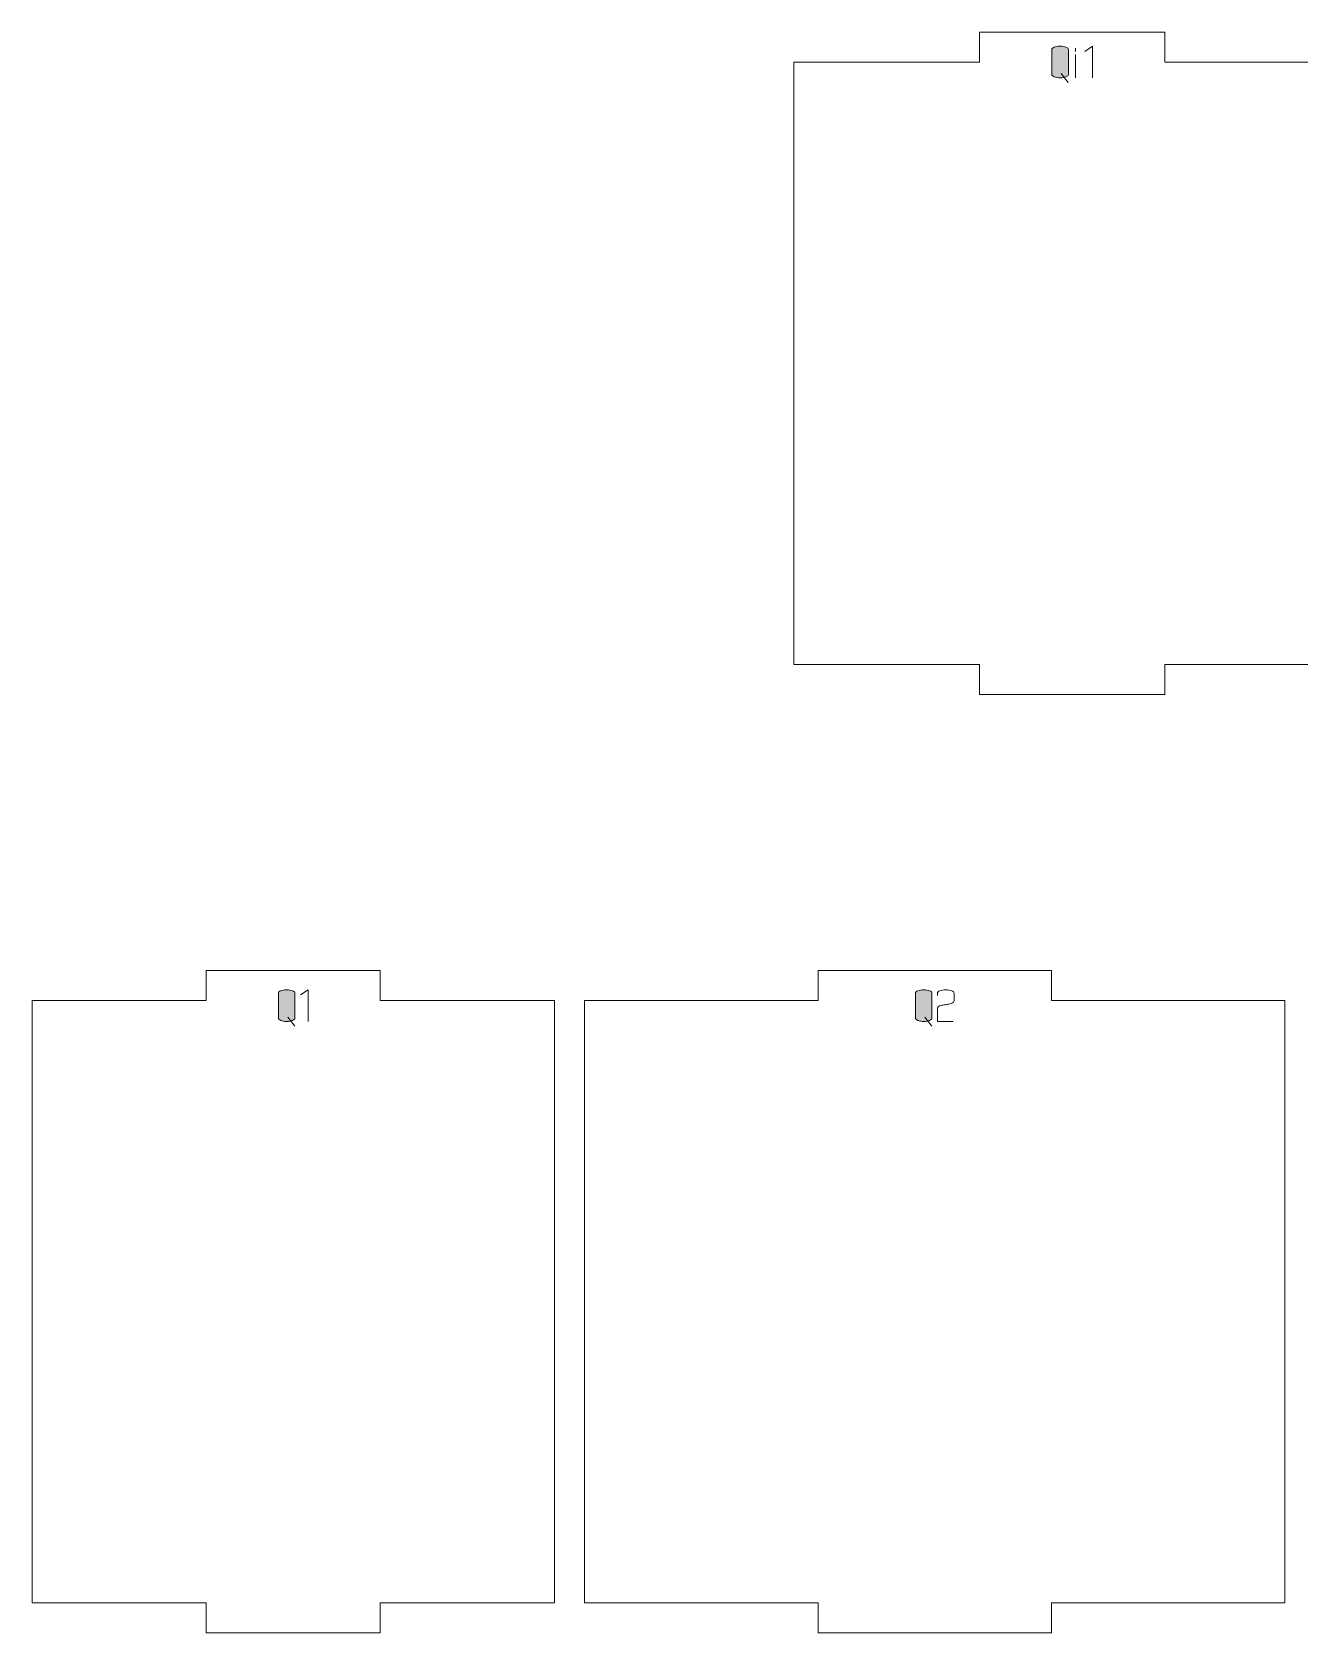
# Model space of a CAD drawing. Header units: centimetres. Extents: x -249 to 275, y -506 to 461.
# Drawn here: x 38 to 50.63, y 132.73 to 148.68 of the extents above; entities that cross this region are included whole.
import ezdxf

# ---------------------------------------------------------------- set-up
doc = ezdxf.new("R2010")
doc.units = ezdxf.units.CM
doc.header["$MEASUREMENT"] = 0
doc.layers.add('Capa 1', color=7, linetype='Continuous')

msp = doc.modelspace()

# ---------------------------------------------------------------- hatches: boundary and pattern name
at = {"layer": 'Capa 1', "true_color": 0x3e4095}
h = msp.add_hatch(color=175, dxfattribs=at)
edge = h.paths.add_edge_path()
edge.add_spline(control_points=[(48.15725, 148.26061), (48.15725, 148.25083), (48.16512, 148.2425), (48.18087, 148.23562), (48.19661, 148.22874), (48.21626, 148.2253), (48.2398, 148.2253), (48.26334, 148.2253), (48.28299, 148.22874), (48.29873, 148.23562), (48.31448, 148.2425), (48.32235, 148.25083), (48.32235, 148.26061), (48.32235, 148.26061), (48.32235, 148.50643), (48.32235, 148.50643), (48.32235, 148.51621), (48.31448, 148.52454), (48.29873, 148.53142), (48.28299, 148.5383), (48.26334, 148.54174), (48.2398, 148.54174), (48.21626, 148.54174), (48.19661, 148.5383), (48.18087, 148.53142), (48.16512, 148.52454), (48.15725, 148.51621), (48.15725, 148.50643), (48.15725, 148.50643), (48.15725, 148.26061), (48.15725, 148.26061)], knot_values=[0, 0, 0, 0, 0.1, 0.1, 0.1, 0.2, 0.2, 0.2, 0.3, 0.3, 0.3, 0.4, 0.4, 0.4, 0.5, 0.5, 0.5, 0.6, 0.6, 0.6, 0.7, 0.7, 0.7, 0.8, 0.8, 0.8, 0.9, 0.9, 0.9, 1, 1, 1, 1], degree=3, periodic=1)
h = msp.add_hatch(color=175, dxfattribs=at)
edge = h.paths.add_edge_path()
edge.add_spline(control_points=[(48.32235, 148.26061), (48.32235, 148.25083), (48.31448, 148.2425), (48.29873, 148.23562), (48.28299, 148.22874), (48.26334, 148.2253), (48.2398, 148.2253), (48.21626, 148.2253), (48.19661, 148.22874), (48.18087, 148.23562), (48.16512, 148.2425), (48.15725, 148.25083), (48.15725, 148.26061), (48.15725, 148.26061), (48.15725, 148.50643), (48.15725, 148.50643), (48.15725, 148.51621), (48.16512, 148.52454), (48.18087, 148.53142), (48.19661, 148.5383), (48.21626, 148.54174), (48.2398, 148.54174), (48.26334, 148.54174), (48.28299, 148.5383), (48.29873, 148.53142), (48.31448, 148.52454), (48.32235, 148.51621), (48.32235, 148.50643), (48.32235, 148.50643), (48.32235, 148.26061), (48.32235, 148.26061)], knot_values=[0, 0, 0, 0, 0.1, 0.1, 0.1, 0.2, 0.2, 0.2, 0.3, 0.3, 0.3, 0.4, 0.4, 0.4, 0.5, 0.5, 0.5, 0.6, 0.6, 0.6, 0.7, 0.7, 0.7, 0.8, 0.8, 0.8, 0.9, 0.9, 0.9, 1, 1, 1, 1], degree=3, periodic=1)
h = msp.add_hatch(color=175, dxfattribs=at)
edge = h.paths.add_edge_path()
edge.add_spline(control_points=[(48.39251, 148.48808), (48.39251, 148.48808), (48.39297, 148.52064), (48.39297, 148.52064), (48.39297, 148.52064), (48.39251, 148.48808), (48.39251, 148.48808)], knot_values=[0, 0, 0, 0, 0.5, 0.5, 0.5, 1, 1, 1, 1], degree=3, periodic=1)
h = msp.add_hatch(color=175, dxfattribs=at)
edge = h.paths.add_edge_path()
edge.add_spline(control_points=[(48.56358, 148.5422), (48.56358, 148.5422), (48.48745, 148.48946), (48.48745, 148.48946), (48.48745, 148.48946), (48.56358, 148.5422), (48.56358, 148.5422), (48.56358, 148.5422), (48.56358, 148.2253), (48.56358, 148.2253), (48.56358, 148.2253), (48.56358, 148.5422), (48.56358, 148.5422)], knot_values=[0, 0, 0, 0, 0.25, 0.25, 0.25, 0.5, 0.5, 0.5, 0.75, 0.75, 0.75, 1, 1, 1, 1], degree=3, periodic=1)
h = msp.add_hatch(color=175, dxfattribs=at)
edge = h.paths.add_edge_path()
edge.add_spline(control_points=[(48.39251, 148.2253), (48.39251, 148.2253), (48.39251, 148.45919), (48.39251, 148.45919), (48.39251, 148.45919), (48.39251, 148.2253), (48.39251, 148.2253)], knot_values=[0, 0, 0, 0, 0.5, 0.5, 0.5, 1, 1, 1, 1], degree=3, periodic=1)
h = msp.add_hatch(color=175, dxfattribs=at)
edge = h.paths.add_edge_path()
edge.add_spline(control_points=[(48.32189, 148.18036), (48.32189, 148.18036), (48.25127, 148.26979), (48.25127, 148.26979), (48.25127, 148.26979), (48.32189, 148.18036), (48.32189, 148.18036)], knot_values=[0, 0, 0, 0, 0.5, 0.5, 0.5, 1, 1, 1, 1], degree=3, periodic=1)
h = msp.add_hatch(color=175, dxfattribs=at)
edge = h.paths.add_edge_path()
edge.add_spline(control_points=[(40.45152, 138.85955), (40.45152, 138.84977), (40.45939, 138.84144), (40.47514, 138.83456), (40.49088, 138.82768), (40.51053, 138.82424), (40.53407, 138.82424), (40.55761, 138.82424), (40.57726, 138.82768), (40.593, 138.83456), (40.60875, 138.84144), (40.61662, 138.84977), (40.61662, 138.85955), (40.61662, 138.85955), (40.61662, 139.10537), (40.61662, 139.10537), (40.61662, 139.11515), (40.60875, 139.12348), (40.593, 139.13036), (40.57726, 139.13724), (40.55761, 139.14068), (40.53407, 139.14068), (40.51053, 139.14068), (40.49088, 139.13724), (40.47514, 139.13036), (40.45939, 139.12348), (40.45152, 139.11515), (40.45152, 139.10537), (40.45152, 139.10537), (40.45152, 138.85955), (40.45152, 138.85955)], knot_values=[0, 0, 0, 0, 0.1, 0.1, 0.1, 0.2, 0.2, 0.2, 0.3, 0.3, 0.3, 0.4, 0.4, 0.4, 0.5, 0.5, 0.5, 0.6, 0.6, 0.6, 0.7, 0.7, 0.7, 0.8, 0.8, 0.8, 0.9, 0.9, 0.9, 1, 1, 1, 1], degree=3, periodic=1)
h = msp.add_hatch(color=175, dxfattribs=at)
edge = h.paths.add_edge_path()
edge.add_spline(control_points=[(40.61662, 138.85955), (40.61662, 138.84977), (40.60875, 138.84144), (40.593, 138.83456), (40.57726, 138.82768), (40.55761, 138.82424), (40.53407, 138.82424), (40.51053, 138.82424), (40.49088, 138.82768), (40.47514, 138.83456), (40.45939, 138.84144), (40.45152, 138.84977), (40.45152, 138.85955), (40.45152, 138.85955), (40.45152, 139.10537), (40.45152, 139.10537), (40.45152, 139.11515), (40.45939, 139.12348), (40.47514, 139.13036), (40.49088, 139.13724), (40.51053, 139.14068), (40.53407, 139.14068), (40.55761, 139.14068), (40.57726, 139.13724), (40.593, 139.13036), (40.60875, 139.12348), (40.61662, 139.11515), (40.61662, 139.10537), (40.61662, 139.10537), (40.61662, 138.85955), (40.61662, 138.85955)], knot_values=[0, 0, 0, 0, 0.1, 0.1, 0.1, 0.2, 0.2, 0.2, 0.3, 0.3, 0.3, 0.4, 0.4, 0.4, 0.5, 0.5, 0.5, 0.6, 0.6, 0.6, 0.7, 0.7, 0.7, 0.8, 0.8, 0.8, 0.9, 0.9, 0.9, 1, 1, 1, 1], degree=3, periodic=1)
h = msp.add_hatch(color=175, dxfattribs=at)
edge = h.paths.add_edge_path()
edge.add_spline(control_points=[(40.74778, 139.14114), (40.74778, 139.14114), (40.67165, 139.0884), (40.67165, 139.0884), (40.67165, 139.0884), (40.74778, 139.14114), (40.74778, 139.14114), (40.74778, 139.14114), (40.74778, 138.82424), (40.74778, 138.82424), (40.74778, 138.82424), (40.74778, 139.14114), (40.74778, 139.14114)], knot_values=[0, 0, 0, 0, 0.25, 0.25, 0.25, 0.5, 0.5, 0.5, 0.75, 0.75, 0.75, 1, 1, 1, 1], degree=3, periodic=1)
h = msp.add_hatch(color=175, dxfattribs=at)
edge = h.paths.add_edge_path()
edge.add_spline(control_points=[(46.7985, 138.85955), (46.7985, 138.84977), (46.80637, 138.84144), (46.82212, 138.83456), (46.83786, 138.82768), (46.85751, 138.82424), (46.88105, 138.82424), (46.90459, 138.82424), (46.92424, 138.82768), (46.93998, 138.83456), (46.95573, 138.84144), (46.9636, 138.84977), (46.9636, 138.85955), (46.9636, 138.85955), (46.9636, 139.10537), (46.9636, 139.10537), (46.9636, 139.11515), (46.95573, 139.12348), (46.93998, 139.13036), (46.92424, 139.13724), (46.90459, 139.14068), (46.88105, 139.14068), (46.85751, 139.14068), (46.83786, 139.13724), (46.82212, 139.13036), (46.80637, 139.12348), (46.7985, 139.11515), (46.7985, 139.10537), (46.7985, 139.10537), (46.7985, 138.85955), (46.7985, 138.85955)], knot_values=[0, 0, 0, 0, 0.1, 0.1, 0.1, 0.2, 0.2, 0.2, 0.3, 0.3, 0.3, 0.4, 0.4, 0.4, 0.5, 0.5, 0.5, 0.6, 0.6, 0.6, 0.7, 0.7, 0.7, 0.8, 0.8, 0.8, 0.9, 0.9, 0.9, 1, 1, 1, 1], degree=3, periodic=1)
h = msp.add_hatch(color=175, dxfattribs=at)
edge = h.paths.add_edge_path()
edge.add_spline(control_points=[(46.9636, 138.85955), (46.9636, 138.84977), (46.95573, 138.84144), (46.93998, 138.83456), (46.92424, 138.82768), (46.90459, 138.82424), (46.88105, 138.82424), (46.85751, 138.82424), (46.83786, 138.82768), (46.82212, 138.83456), (46.80637, 138.84144), (46.7985, 138.84977), (46.7985, 138.85955), (46.7985, 138.85955), (46.7985, 139.10537), (46.7985, 139.10537), (46.7985, 139.11515), (46.80637, 139.12348), (46.82212, 139.13036), (46.83786, 139.13724), (46.85751, 139.14068), (46.88105, 139.14068), (46.90459, 139.14068), (46.92424, 139.13724), (46.93998, 139.13036), (46.95573, 139.12348), (46.9636, 139.11515), (46.9636, 139.10537), (46.9636, 139.10537), (46.9636, 138.85955), (46.9636, 138.85955)], knot_values=[0, 0, 0, 0, 0.1, 0.1, 0.1, 0.2, 0.2, 0.2, 0.3, 0.3, 0.3, 0.4, 0.4, 0.4, 0.5, 0.5, 0.5, 0.6, 0.6, 0.6, 0.7, 0.7, 0.7, 0.8, 0.8, 0.8, 0.9, 0.9, 0.9, 1, 1, 1, 1], degree=3, periodic=1)
h = msp.add_hatch(color=175, dxfattribs=at)
edge = h.paths.add_edge_path()
edge.add_spline(control_points=[(47.01817, 138.82424), (47.01817, 138.82424), (47.01817, 138.95678), (47.01817, 138.95678), (47.01909, 138.9687), (47.02994, 138.97787), (47.05073, 138.98429), (47.05929, 138.98491), (47.06747, 138.9859), (47.07527, 138.98728), (47.08306, 138.98865), (47.09094, 138.9901), (47.09889, 138.99163), (47.11356, 138.99408), (47.1248, 138.99607), (47.13259, 138.99759), (47.14039, 138.99912), (47.14796, 139.00111), (47.1553, 139.00356), (47.17425, 139.01059), (47.18373, 139.01961), (47.18373, 139.03061), (47.18373, 139.03061), (47.18373, 139.10537), (47.18373, 139.10537), (47.18373, 139.11515), (47.17586, 139.12348), (47.16011, 139.13036), (47.14437, 139.13724), (47.12472, 139.14068), (47.10118, 139.14068), (47.07764, 139.14068), (47.05799, 139.13724), (47.04225, 139.13036), (47.0265, 139.12348), (47.01863, 139.11515), (47.01863, 139.10537), (47.01863, 139.10537), (47.01863, 139.0829), (47.01863, 139.0829), (47.01863, 139.0829), (47.01863, 139.10537), (47.01863, 139.10537), (47.01863, 139.11515), (47.0265, 139.12348), (47.04225, 139.13036), (47.05799, 139.13724), (47.07764, 139.14068), (47.10118, 139.14068), (47.12472, 139.14068), (47.14437, 139.13724), (47.16011, 139.13036), (47.17586, 139.12348), (47.18373, 139.11515), (47.18373, 139.10537), (47.18373, 139.10537), (47.18373, 139.03061), (47.18373, 139.03061), (47.18373, 139.01961), (47.17425, 139.01059), (47.1553, 139.00356), (47.14796, 139.00111), (47.14039, 138.99912), (47.13259, 138.99759), (47.1248, 138.99607), (47.11356, 138.99408), (47.09889, 138.99163), (47.09094, 138.9901), (47.08306, 138.98865), (47.07527, 138.98728), (47.06747, 138.9859), (47.05929, 138.98491), (47.05073, 138.98429), (47.02994, 138.97787), (47.01909, 138.9687), (47.01817, 138.95678), (47.01817, 138.95678), (47.01817, 138.82424), (47.01817, 138.82424), (47.01817, 138.82424), (47.17502, 138.82424), (47.17502, 138.82424), (47.17502, 138.82424), (47.01817, 138.82424), (47.01817, 138.82424)], knot_values=[0, 0, 0, 0, 0.03571429, 0.03571429, 0.03571429, 0.07142857, 0.07142857, 0.07142857, 0.10714286, 0.10714286, 0.10714286, 0.14285714, 0.14285714, 0.14285714, 0.17857143, 0.17857143, 0.17857143, 0.21428571, 0.21428571, 0.21428571, 0.25, 0.25, 0.25, 0.28571429, 0.28571429, 0.28571429, 0.32142857, 0.32142857, 0.32142857, 0.35714286, 0.35714286, 0.35714286, 0.39285714, 0.39285714, 0.39285714, 0.42857143, 0.42857143, 0.42857143, 0.46428571, 0.46428571, 0.46428571, 0.5, 0.5, 0.5, 0.53571429, 0.53571429, 0.53571429, 0.57142857, 0.57142857, 0.57142857, 0.60714286, 0.60714286, 0.60714286, 0.64285714, 0.64285714, 0.64285714, 0.67857143, 0.67857143, 0.67857143, 0.71428571, 0.71428571, 0.71428571, 0.75, 0.75, 0.75, 0.78571429, 0.78571429, 0.78571429, 0.82142857, 0.82142857, 0.82142857, 0.85714286, 0.85714286, 0.85714286, 0.89285714, 0.89285714, 0.89285714, 0.92857143, 0.92857143, 0.92857143, 0.96428571, 0.96428571, 0.96428571, 1, 1, 1, 1], degree=3, periodic=1)
h = msp.add_hatch(color=175, dxfattribs=at)
edge = h.paths.add_edge_path()
edge.add_spline(control_points=[(40.61616, 138.7793), (40.61616, 138.7793), (40.54554, 138.86873), (40.54554, 138.86873), (40.54554, 138.86873), (40.61616, 138.7793), (40.61616, 138.7793)], knot_values=[0, 0, 0, 0, 0.5, 0.5, 0.5, 1, 1, 1, 1], degree=3, periodic=1)
h = msp.add_hatch(color=175, dxfattribs=at)
edge = h.paths.add_edge_path()
edge.add_spline(control_points=[(46.96314, 138.7793), (46.96314, 138.7793), (46.89252, 138.86873), (46.89252, 138.86873), (46.89252, 138.86873), (46.96314, 138.7793), (46.96314, 138.7793)], knot_values=[0, 0, 0, 0, 0.5, 0.5, 0.5, 1, 1, 1, 1], degree=3, periodic=1)

# ---------------------------------------------------------------- linework, layer by layer
at = {"layer": 'Capa 1', "color": 240, "lineweight": 20}
for points in [[(45.58768, 148.3825), (45.58768, 148.3825), (45.58768, 142.3825), (45.58768, 142.3825), (45.58768, 142.3825), (47.43617, 142.3825), (47.43617, 142.3825), (47.43617, 142.3825), (47.43617, 142.0825), (47.43617, 142.0825), (47.43617, 142.0825), (49.28466, 142.0825), (49.28466, 142.0825), (49.28466, 142.0825), (49.28466, 142.3825), (49.28466, 142.3825), (49.28466, 142.3825), (51.13315, 142.3825), (51.13315, 142.3825), (51.13315, 142.3825), (51.13315, 148.3825), (51.13315, 148.3825), (51.13315, 148.3825), (49.28466, 148.3825), (49.28466, 148.3825), (49.28466, 148.3825), (49.28466, 148.6825), (49.28466, 148.6825), (49.28466, 148.6825), (47.43617, 148.6825), (47.43617, 148.6825), (47.43617, 148.6825), (47.43617, 148.3825), (47.43617, 148.3825), (47.43617, 148.3825), (45.58768, 148.3825), (45.58768, 148.3825)], [(37.99708, 139.03224), (37.99708, 139.03224), (37.99708, 133.03224), (37.99708, 133.03224), (37.99708, 133.03224), (39.73212, 133.03224), (39.73212, 133.03224), (39.73212, 133.03224), (39.73212, 132.73224), (39.73212, 132.73224), (39.73212, 132.73224), (41.46717, 132.73224), (41.46717, 132.73224), (41.46717, 132.73224), (41.46717, 133.03224), (41.46717, 133.03224), (41.46717, 133.03224), (43.20221, 133.03224), (43.20221, 133.03224), (43.20221, 133.03224), (43.20221, 139.03224), (43.20221, 139.03224), (43.20221, 139.03224), (41.46717, 139.03224), (41.46717, 139.03224), (41.46717, 139.03224), (41.46717, 139.33224), (41.46717, 139.33224), (41.46717, 139.33224), (39.73212, 139.33224), (39.73212, 139.33224), (39.73212, 139.33224), (39.73212, 139.03224), (39.73212, 139.03224), (39.73212, 139.03224), (37.99708, 139.03224), (37.99708, 139.03224)], [(43.50221, 139.03224), (43.50221, 139.03224), (43.50221, 133.03224), (43.50221, 133.03224), (43.50221, 133.03224), (45.82815, 133.03224), (45.82815, 133.03224), (45.82815, 133.03224), (45.82815, 132.73224), (45.82815, 132.73224), (45.82815, 132.73224), (48.15408, 132.73224), (48.15408, 132.73224), (48.15408, 132.73224), (48.15408, 133.03224), (48.15408, 133.03224), (48.15408, 133.03224), (50.48002, 133.03224), (50.48002, 133.03224), (50.48002, 133.03224), (50.48002, 139.03224), (50.48002, 139.03224), (50.48002, 139.03224), (48.15408, 139.03224), (48.15408, 139.03224), (48.15408, 139.03224), (48.15408, 139.33224), (48.15408, 139.33224), (48.15408, 139.33224), (45.82815, 139.33224), (45.82815, 139.33224), (45.82815, 139.33224), (45.82815, 139.03224), (45.82815, 139.03224), (45.82815, 139.03224), (43.50221, 139.03224), (43.50221, 139.03224)]]:
    msp.add_open_spline(points, degree=3, knots=[0, 0, 0, 0, 0.08333333, 0.08333333, 0.08333333, 0.16666667, 0.16666667, 0.16666667, 0.25, 0.25, 0.25, 0.33333333, 0.33333333, 0.33333333, 0.41666667, 0.41666667, 0.41666667, 0.5, 0.5, 0.5, 0.58333333, 0.58333333, 0.58333333, 0.66666667, 0.66666667, 0.66666667, 0.75, 0.75, 0.75, 0.83333333, 0.83333333, 0.83333333, 0.91666667, 0.91666667, 0.91666667, 1, 1, 1, 1], dxfattribs=at)
at = {"layer": 'Capa 1', "color": 114, "lineweight": 9}
for points, knots in [([(48.15725, 148.26061), (48.15725, 148.25083), (48.16512, 148.2425), (48.18087, 148.23562), (48.19661, 148.22874), (48.21626, 148.2253), (48.2398, 148.2253), (48.26334, 148.2253), (48.28299, 148.22874), (48.29873, 148.23562), (48.31448, 148.2425), (48.32235, 148.25083), (48.32235, 148.26061), (48.32235, 148.26061), (48.32235, 148.50643), (48.32235, 148.50643), (48.32235, 148.51621), (48.31448, 148.52454), (48.29873, 148.53142), (48.28299, 148.5383), (48.26334, 148.54174), (48.2398, 148.54174), (48.21626, 148.54174), (48.19661, 148.5383), (48.18087, 148.53142), (48.16512, 148.52454), (48.15725, 148.51621), (48.15725, 148.50643), (48.15725, 148.50643), (48.15725, 148.26061), (48.15725, 148.26061)], [0, 0, 0, 0, 0.1, 0.1, 0.1, 0.2, 0.2, 0.2, 0.3, 0.3, 0.3, 0.4, 0.4, 0.4, 0.5, 0.5, 0.5, 0.6, 0.6, 0.6, 0.7, 0.7, 0.7, 0.8, 0.8, 0.8, 0.9, 0.9, 0.9, 1, 1, 1, 1]), ([(48.32235, 148.26061), (48.32235, 148.25083), (48.31448, 148.2425), (48.29873, 148.23562), (48.28299, 148.22874), (48.26334, 148.2253), (48.2398, 148.2253), (48.21626, 148.2253), (48.19661, 148.22874), (48.18087, 148.23562), (48.16512, 148.2425), (48.15725, 148.25083), (48.15725, 148.26061), (48.15725, 148.26061), (48.15725, 148.50643), (48.15725, 148.50643), (48.15725, 148.51621), (48.16512, 148.52454), (48.18087, 148.53142), (48.19661, 148.5383), (48.21626, 148.54174), (48.2398, 148.54174), (48.26334, 148.54174), (48.28299, 148.5383), (48.29873, 148.53142), (48.31448, 148.52454), (48.32235, 148.51621), (48.32235, 148.50643), (48.32235, 148.50643), (48.32235, 148.26061), (48.32235, 148.26061)], [0, 0, 0, 0, 0.1, 0.1, 0.1, 0.2, 0.2, 0.2, 0.3, 0.3, 0.3, 0.4, 0.4, 0.4, 0.5, 0.5, 0.5, 0.6, 0.6, 0.6, 0.7, 0.7, 0.7, 0.8, 0.8, 0.8, 0.9, 0.9, 0.9, 1, 1, 1, 1]), ([(48.39251, 148.48808), (48.39251, 148.48808), (48.39297, 148.52064), (48.39297, 148.52064), (48.39297, 148.52064), (48.39251, 148.48808), (48.39251, 148.48808)], [0, 0, 0, 0, 0.5, 0.5, 0.5, 1, 1, 1, 1]), ([(48.56358, 148.5422), (48.56358, 148.5422), (48.48745, 148.48946), (48.48745, 148.48946), (48.48745, 148.48946), (48.56358, 148.5422), (48.56358, 148.5422), (48.56358, 148.5422), (48.56358, 148.2253), (48.56358, 148.2253), (48.56358, 148.2253), (48.56358, 148.5422), (48.56358, 148.5422)], [0, 0, 0, 0, 0.25, 0.25, 0.25, 0.5, 0.5, 0.5, 0.75, 0.75, 0.75, 1, 1, 1, 1]), ([(48.39251, 148.2253), (48.39251, 148.2253), (48.39251, 148.45919), (48.39251, 148.45919), (48.39251, 148.45919), (48.39251, 148.2253), (48.39251, 148.2253)], [0, 0, 0, 0, 0.5, 0.5, 0.5, 1, 1, 1, 1]), ([(48.32189, 148.18036), (48.32189, 148.18036), (48.25127, 148.26979), (48.25127, 148.26979), (48.25127, 148.26979), (48.32189, 148.18036), (48.32189, 148.18036)], [0, 0, 0, 0, 0.5, 0.5, 0.5, 1, 1, 1, 1]), ([(40.45152, 138.85955), (40.45152, 138.84977), (40.45939, 138.84144), (40.47514, 138.83456), (40.49088, 138.82768), (40.51053, 138.82424), (40.53407, 138.82424), (40.55761, 138.82424), (40.57726, 138.82768), (40.593, 138.83456), (40.60875, 138.84144), (40.61662, 138.84977), (40.61662, 138.85955), (40.61662, 138.85955), (40.61662, 139.10537), (40.61662, 139.10537), (40.61662, 139.11515), (40.60875, 139.12348), (40.593, 139.13036), (40.57726, 139.13724), (40.55761, 139.14068), (40.53407, 139.14068), (40.51053, 139.14068), (40.49088, 139.13724), (40.47514, 139.13036), (40.45939, 139.12348), (40.45152, 139.11515), (40.45152, 139.10537), (40.45152, 139.10537), (40.45152, 138.85955), (40.45152, 138.85955)], [0, 0, 0, 0, 0.1, 0.1, 0.1, 0.2, 0.2, 0.2, 0.3, 0.3, 0.3, 0.4, 0.4, 0.4, 0.5, 0.5, 0.5, 0.6, 0.6, 0.6, 0.7, 0.7, 0.7, 0.8, 0.8, 0.8, 0.9, 0.9, 0.9, 1, 1, 1, 1]), ([(40.61662, 138.85955), (40.61662, 138.84977), (40.60875, 138.84144), (40.593, 138.83456), (40.57726, 138.82768), (40.55761, 138.82424), (40.53407, 138.82424), (40.51053, 138.82424), (40.49088, 138.82768), (40.47514, 138.83456), (40.45939, 138.84144), (40.45152, 138.84977), (40.45152, 138.85955), (40.45152, 138.85955), (40.45152, 139.10537), (40.45152, 139.10537), (40.45152, 139.11515), (40.45939, 139.12348), (40.47514, 139.13036), (40.49088, 139.13724), (40.51053, 139.14068), (40.53407, 139.14068), (40.55761, 139.14068), (40.57726, 139.13724), (40.593, 139.13036), (40.60875, 139.12348), (40.61662, 139.11515), (40.61662, 139.10537), (40.61662, 139.10537), (40.61662, 138.85955), (40.61662, 138.85955)], [0, 0, 0, 0, 0.1, 0.1, 0.1, 0.2, 0.2, 0.2, 0.3, 0.3, 0.3, 0.4, 0.4, 0.4, 0.5, 0.5, 0.5, 0.6, 0.6, 0.6, 0.7, 0.7, 0.7, 0.8, 0.8, 0.8, 0.9, 0.9, 0.9, 1, 1, 1, 1]), ([(40.74778, 139.14114), (40.74778, 139.14114), (40.67165, 139.0884), (40.67165, 139.0884), (40.67165, 139.0884), (40.74778, 139.14114), (40.74778, 139.14114), (40.74778, 139.14114), (40.74778, 138.82424), (40.74778, 138.82424), (40.74778, 138.82424), (40.74778, 139.14114), (40.74778, 139.14114)], [0, 0, 0, 0, 0.25, 0.25, 0.25, 0.5, 0.5, 0.5, 0.75, 0.75, 0.75, 1, 1, 1, 1]), ([(46.7985, 138.85955), (46.7985, 138.84977), (46.80637, 138.84144), (46.82212, 138.83456), (46.83786, 138.82768), (46.85751, 138.82424), (46.88105, 138.82424), (46.90459, 138.82424), (46.92424, 138.82768), (46.93998, 138.83456), (46.95573, 138.84144), (46.9636, 138.84977), (46.9636, 138.85955), (46.9636, 138.85955), (46.9636, 139.10537), (46.9636, 139.10537), (46.9636, 139.11515), (46.95573, 139.12348), (46.93998, 139.13036), (46.92424, 139.13724), (46.90459, 139.14068), (46.88105, 139.14068), (46.85751, 139.14068), (46.83786, 139.13724), (46.82212, 139.13036), (46.80637, 139.12348), (46.7985, 139.11515), (46.7985, 139.10537), (46.7985, 139.10537), (46.7985, 138.85955), (46.7985, 138.85955)], [0, 0, 0, 0, 0.1, 0.1, 0.1, 0.2, 0.2, 0.2, 0.3, 0.3, 0.3, 0.4, 0.4, 0.4, 0.5, 0.5, 0.5, 0.6, 0.6, 0.6, 0.7, 0.7, 0.7, 0.8, 0.8, 0.8, 0.9, 0.9, 0.9, 1, 1, 1, 1]), ([(46.9636, 138.85955), (46.9636, 138.84977), (46.95573, 138.84144), (46.93998, 138.83456), (46.92424, 138.82768), (46.90459, 138.82424), (46.88105, 138.82424), (46.85751, 138.82424), (46.83786, 138.82768), (46.82212, 138.83456), (46.80637, 138.84144), (46.7985, 138.84977), (46.7985, 138.85955), (46.7985, 138.85955), (46.7985, 139.10537), (46.7985, 139.10537), (46.7985, 139.11515), (46.80637, 139.12348), (46.82212, 139.13036), (46.83786, 139.13724), (46.85751, 139.14068), (46.88105, 139.14068), (46.90459, 139.14068), (46.92424, 139.13724), (46.93998, 139.13036), (46.95573, 139.12348), (46.9636, 139.11515), (46.9636, 139.10537), (46.9636, 139.10537), (46.9636, 138.85955), (46.9636, 138.85955)], [0, 0, 0, 0, 0.1, 0.1, 0.1, 0.2, 0.2, 0.2, 0.3, 0.3, 0.3, 0.4, 0.4, 0.4, 0.5, 0.5, 0.5, 0.6, 0.6, 0.6, 0.7, 0.7, 0.7, 0.8, 0.8, 0.8, 0.9, 0.9, 0.9, 1, 1, 1, 1]), ([(47.01817, 138.82424), (47.01817, 138.82424), (47.01817, 138.95678), (47.01817, 138.95678), (47.01909, 138.9687), (47.02994, 138.97787), (47.05073, 138.98429), (47.05929, 138.98491), (47.06747, 138.9859), (47.07527, 138.98728), (47.08306, 138.98865), (47.09094, 138.9901), (47.09889, 138.99163), (47.11356, 138.99408), (47.1248, 138.99607), (47.13259, 138.99759), (47.14039, 138.99912), (47.14796, 139.00111), (47.1553, 139.00356), (47.17425, 139.01059), (47.18373, 139.01961), (47.18373, 139.03061), (47.18373, 139.03061), (47.18373, 139.10537), (47.18373, 139.10537), (47.18373, 139.11515), (47.17586, 139.12348), (47.16011, 139.13036), (47.14437, 139.13724), (47.12472, 139.14068), (47.10118, 139.14068), (47.07764, 139.14068), (47.05799, 139.13724), (47.04225, 139.13036), (47.0265, 139.12348), (47.01863, 139.11515), (47.01863, 139.10537), (47.01863, 139.10537), (47.01863, 139.0829), (47.01863, 139.0829), (47.01863, 139.0829), (47.01863, 139.10537), (47.01863, 139.10537), (47.01863, 139.11515), (47.0265, 139.12348), (47.04225, 139.13036), (47.05799, 139.13724), (47.07764, 139.14068), (47.10118, 139.14068), (47.12472, 139.14068), (47.14437, 139.13724), (47.16011, 139.13036), (47.17586, 139.12348), (47.18373, 139.11515), (47.18373, 139.10537), (47.18373, 139.10537), (47.18373, 139.03061), (47.18373, 139.03061), (47.18373, 139.01961), (47.17425, 139.01059), (47.1553, 139.00356), (47.14796, 139.00111), (47.14039, 138.99912), (47.13259, 138.99759), (47.1248, 138.99607), (47.11356, 138.99408), (47.09889, 138.99163), (47.09094, 138.9901), (47.08306, 138.98865), (47.07527, 138.98728), (47.06747, 138.9859), (47.05929, 138.98491), (47.05073, 138.98429), (47.02994, 138.97787), (47.01909, 138.9687), (47.01817, 138.95678), (47.01817, 138.95678), (47.01817, 138.82424), (47.01817, 138.82424), (47.01817, 138.82424), (47.17502, 138.82424), (47.17502, 138.82424), (47.17502, 138.82424), (47.01817, 138.82424), (47.01817, 138.82424)], [0, 0, 0, 0, 0.03571429, 0.03571429, 0.03571429, 0.07142857, 0.07142857, 0.07142857, 0.10714286, 0.10714286, 0.10714286, 0.14285714, 0.14285714, 0.14285714, 0.17857143, 0.17857143, 0.17857143, 0.21428571, 0.21428571, 0.21428571, 0.25, 0.25, 0.25, 0.28571429, 0.28571429, 0.28571429, 0.32142857, 0.32142857, 0.32142857, 0.35714286, 0.35714286, 0.35714286, 0.39285714, 0.39285714, 0.39285714, 0.42857143, 0.42857143, 0.42857143, 0.46428571, 0.46428571, 0.46428571, 0.5, 0.5, 0.5, 0.53571429, 0.53571429, 0.53571429, 0.57142857, 0.57142857, 0.57142857, 0.60714286, 0.60714286, 0.60714286, 0.64285714, 0.64285714, 0.64285714, 0.67857143, 0.67857143, 0.67857143, 0.71428571, 0.71428571, 0.71428571, 0.75, 0.75, 0.75, 0.78571429, 0.78571429, 0.78571429, 0.82142857, 0.82142857, 0.82142857, 0.85714286, 0.85714286, 0.85714286, 0.89285714, 0.89285714, 0.89285714, 0.92857143, 0.92857143, 0.92857143, 0.96428571, 0.96428571, 0.96428571, 1, 1, 1, 1]), ([(40.61616, 138.7793), (40.61616, 138.7793), (40.54554, 138.86873), (40.54554, 138.86873), (40.54554, 138.86873), (40.61616, 138.7793), (40.61616, 138.7793)], [0, 0, 0, 0, 0.5, 0.5, 0.5, 1, 1, 1, 1]), ([(46.96314, 138.7793), (46.96314, 138.7793), (46.89252, 138.86873), (46.89252, 138.86873), (46.89252, 138.86873), (46.96314, 138.7793), (46.96314, 138.7793)], [0, 0, 0, 0, 0.5, 0.5, 0.5, 1, 1, 1, 1])]:
    msp.add_open_spline(points, degree=3, knots=knots, dxfattribs=at)

doc.saveas('drawing.dxf')
